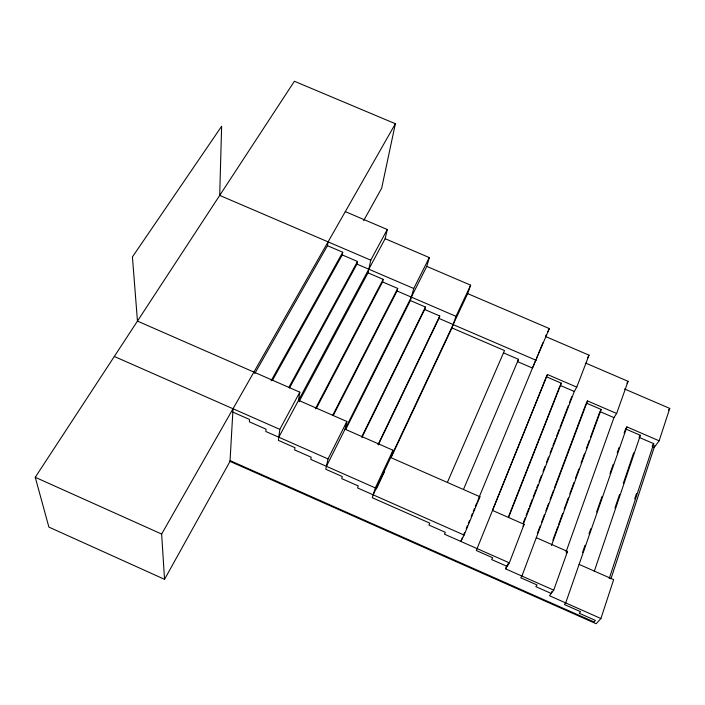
<?xml version="1.0" encoding="UTF-8"?>
<svg xmlns="http://www.w3.org/2000/svg" width="705" height="705" viewBox="0 0 705 705"><rect width="100%" height="100%" fill="white"/><g stroke="black" fill="none" stroke-linecap="round" stroke-linejoin="round"><path stroke-width="1.06" d="M363.648 220.656L381.669 188.191L395.373 123.736L294.399 81.26L35.25 477.294L48.883 527.093L164.547 579.334L230.015 461.396L233.02 408.75M299.079 401.656L368.01 272.835L370.768 260.171L219.704 195.408L221.626 126.292L132.425 256.92L137.457 321.101L299.81 392.174L279.823 429.363L278.36 440.361L294.972 447.693L294.619 449.913L311.205 457.228L310.782 459.413L375.333 487.913L372.266 497.73L429.75 523.128L428.913 525.049L445.349 532.31L444.467 534.187L509.336 562.863L524.115 524.344L492.689 510.526M299.81 392.174L298.55 400.317L346.869 421.493L345.053 429.186L393.037 450.257L390.711 457.483M254.699 373.641L327.464 245.692L328.081 241.868M272.43 380.383L342.251 254.928L342.736 252.24L327.464 245.692M289.491 388.023L356.959 264.119L357.497 261.467L342.251 254.928M346.869 421.493L328.036 458.92L325.772 469.257L342.277 476.545L341.749 478.642L358.219 485.912L357.646 487.975L464.11 535.069L479.92 496.743L390.685 457.545M278.783 437.206L385.142 238.704L387.256 229.504L345.309 211.615M316.457 408.195L382.559 281.93L383.176 279.356L368.01 272.835M333.201 415.642L397.047 290.971L397.708 288.433L382.559 281.93M345.802 429.301L410.363 300.55L413.756 288.495L429.31 257.572L385.142 238.704M326.415 466.322L426.754 266.393L429.31 257.572M361.876 437.602L424.692 309.495L425.441 307.036L410.363 300.55M378.312 444.864L438.951 318.404L439.744 315.972L424.692 309.495M610.909 578.92L654.857 445.393M230.015 461.396L596.166 623.74L600.916 618.523L613.658 579.616L579.096 564.388M652.196 446.618L654.178 447.472L659.14 440.81L669.75 408.415L624.507 388.966M634.712 498.84L636.439 493.623M609.217 578.576L653.738 443.683L638.959 437.294L640.36 435.311L625.555 428.913L626.921 426.895L659.14 440.81M614.936 508.093L619.528 494.558M623.414 483.101L633.654 452.91M594.306 571.226L640.36 435.311M626.921 426.895L565.701 602.925L564.414 604.52L580.594 611.684L579.263 613.253L595.408 620.409L594.033 621.942L230.059 460.585M391.134 457.519L451.949 327.931L455.994 316.333L470.649 285.164L426.754 266.393M582.506 552.561L585.035 545.291M589.019 533.861L590.825 528.662M596.615 512.041L602.035 496.452M610.001 473.593L613.253 464.242M617.236 452.813L619.043 447.613M624.11 433.073L625.194 429.953M373.148 494.892L467.662 293.606L470.649 285.164M551.945 591.424L551.222 593.451L535.862 586.657L537.06 584.983L520.766 577.774L521.912 576.064L587.538 400.933L616.628 413.482L628.085 381.308L585.837 363.163M566.062 551.856L613.949 417.624L616.628 413.482M600.916 618.523L549.495 595.743L553.725 590.147L567.507 551.442L536.285 537.703M552.896 540.092L557.778 526.723M558.536 524.67L562.669 513.355M564.176 509.239L568.309 497.933M569.816 493.817L573.949 482.511M575.456 478.395L578.84 469.142M581.096 462.974L584.48 453.72M586.357 448.574L589.371 440.352M590.499 437.267L599.902 411.561L613.949 417.624M551.477 545.52L601.189 409.473L586.287 403.048L587.538 400.933M537.422 533.35L540.118 526.168M541.66 522.07L544.348 514.888M545.89 510.781L548.587 503.599M550.12 499.492L553.584 490.257M554.35 488.204L585.908 404.071M523.427 523.965L574.311 391.486L576.76 387.133L589.036 355.161L545.503 336.496L546.454 334.514M553.725 590.147L505.591 568.838L506.772 565.762M523.33 522.696L525.304 517.567M526.089 515.522L528.847 508.34M529.64 506.287L532.398 499.114M533.183 497.06L535.95 489.887M536.734 487.834L537.915 484.758M539.096 481.682L541.466 475.531M543.044 471.425L545.009 466.296M546.587 462.198L548.561 457.069M550.138 452.971L552.112 447.842M552.896 445.789L555.655 438.616M556.448 436.562L559.206 429.38M559.99 427.336L568.274 405.798M569.455 402.722L571.817 396.571M508.287 563.374L507.124 566.397L491.658 559.558L492.707 557.778L476.307 550.517L547.485 374.522L576.76 387.133M508.561 517.47L561.347 383.203L546.357 376.743L492.478 510.402M508.684 516.289L559.77 386.411M503.493 352.861L518.51 359.33L517.479 361.594L532.469 368.054L549.318 328.574L467.662 293.606M462.524 537.439L460.867 541.44L464.11 535.069M463.344 535.439L464.586 532.434M466.234 528.433L467.477 525.437M468.305 523.436L469.539 520.44M471.196 516.439L472.429 513.434M473.258 511.433L474.5 508.437M475.32 506.437L476.562 503.44M478.246 499.36L535.835 359.911M536.672 357.876L537.933 354.818M538.779 352.782L542.982 342.604M463.52 489.349L518.51 359.33M447.437 482.29L504.498 350.552L451.949 327.931M375.333 487.913L393.037 450.257M376.399 488.909L384.674 471.284M378.003 444.688L439.744 315.972M547.406 332.54L549.318 328.574M361.973 436.395L425.441 307.036M477.038 502.48L479.92 496.743M546.357 376.743L547.485 374.522M332.689 415.307L397.708 288.433M315.355 408.794L383.176 279.356M370.768 260.171L387.256 229.504M561.347 383.203L560.175 385.388L574.311 391.486M288.777 387.538L357.497 261.467M587.459 357.999L589.036 355.161M271.099 380.823L342.736 252.24M164.547 579.334L161.639 534.055L395.373 123.736M522.978 526.212L524.115 524.344M600.325 410.865L601.189 409.473M505.591 568.838L509.336 562.863M626.939 383.115L628.085 381.308M668.507 410.134L669.75 408.415M566.23 553.196L567.507 551.442M652.292 445.63L653.738 443.683M356.959 264.119L413.756 288.495M397.047 290.971L455.994 316.333M438.951 318.404L453.148 324.512M453.121 324.582L536.205 360.334M114.307 356.474L279.823 429.363M232.826 412.108L249.561 419.475L249.367 421.828L266.067 429.186L265.811 431.495L328.036 458.92M35.25 477.294L161.639 534.055"/></g></svg>
